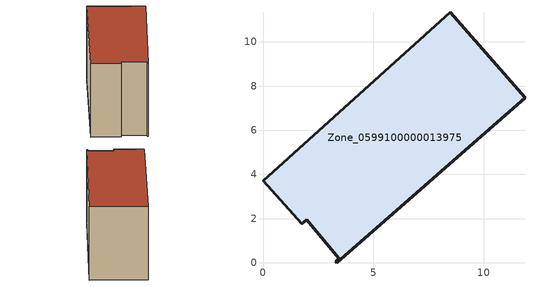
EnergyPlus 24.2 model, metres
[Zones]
Zone_0599100000013975
 floor ground (C_G): 3.44,0.2 1.97,1.95 1.76,1.76 0,3.72 8.48,11.35 11.86,7.47 3.35,0 3.29,0.06 z0
 wall outside (C_F): 3.35,0 11.86,7.47 8.48,11.35 0,3.72 1.76,1.76 1.97,1.95 3.44,0.2 3.29,0.06 3.35,0 z0:7.04
 roof outside (C_R): 1.97,1.95 3.44,0.2 3.29,0.06 3.35,0 11.86,7.47 8.48,11.35 0,3.72 1.76,1.76 z7.04
[BUILDING]
Pand.0599100000013975: North Axis=0; Terrain=City; Loads Convergence Tolerance Value=0.04; Temperature Convergence Tolerance Value=0.4; Solar Distribution=FullExterior; Maximum Number of Warmup Days=25; Minimum Number of Warmup Days=1
[Site:Location]
Rotterdam.The.Hague.AP_ZH_NLD Design_Conditions: Latitude=51.96; Longitude=4.45; Time Zone=1; Elevation=-4.5
[SITE:GROUNDTEMPERATURE:BUILDINGSURFACE]
18, 18, 18, 18, 18, 18, 18, 18, 18, 18, 18, 18
[MATERIAL] Thermal Absorptance=0.9; Solar Absorptance=0.7; Visible Absorptance=0.7
Name | Roughness | Thickness | Conductivity | Density | Specific Heat
G.TI.1946 | MediumSmooth | 0.15 | 1 | 540 | 1210
F.TI.1946 | Rough | 0.3 | 0.857143 | 1920 | 840
R.TI.1946 | MediumRough | 0.2 | 0.1 | 1500 | 1000
[CONSTRUCTION]
C_G: G.TI.1946
C_F: F.TI.1946
C_R: R.TI.1946
[ZONE]
Zone_0599100000013975: Type=1; Multiplier=1; Ceiling Height=Autocalculate; Volume=Autocalculate; Floor Area=autocalculate; Part of Total Floor Area=Yes
[ZONEINFILTRATION:DESIGNFLOWRATE]
Infil_Zone_0599100000013975: Zone or ZoneList or Space or SpaceList=Zone_0599100000013975; Schedule=AlwaysOn; Design Flow Rate Calculation Method=Flow/Area; Flow Rate per Floor Area=0.003; Constant Term Coefficient=1; Temperature Term Coefficient=0; Velocity Term Coefficient=0; Velocity Squared Term Coefficient=0
[HVACTEMPLATE:ZONE:IDEALLOADSAIRSYSTEM]
Zone_0599100000013975: Maximum Heating Supply Air Temperature=50; Minimum Cooling Supply Air Temperature=13; Maximum Heating Supply Air Humidity Ratio=0.0156; Minimum Cooling Supply Air Humidity Ratio=0.0077; Heating Limit=NoLimit; Cooling Limit=NoLimit; Dehumidification Control Type=ConstantSensibleHeatRatio; Cooling Sensible Heat Ratio=0.7; Dehumidification Setpoint=60; Humidification Control Type=None; Humidification Setpoint=30; Outdoor Air Method=None; Outdoor Air Flow Rate per Person=0.00944; Outdoor Air Flow Rate per Zone Floor Area=0; Outdoor Air Flow Rate per Zone=0; Demand Controlled Ventilation Type=None; Outdoor Air Economizer Type=NoEconomizer; Heat Recovery Type=None; Sensible Heat Recovery Effectiveness=0.7; Latent Heat Recovery Effectiveness=0.65
[ZONECONTROL:THERMOSTAT]
ThermostatControl_Zone_0599100000013975: Zone or ZoneList=Zone_0599100000013975; Control Type Schedule=DualSetpointControlType; Control 1=Thermostat_Zone_0599100000013975; Temperature Difference Between Cutout And Setpoint=0
[THERMOSTATSETPOINT:DUALSETPOINT]
Thermostat_Zone_0599100000013975: Heating Setpoint Temperature Schedule=HeatingSetpoint_Zone_0599100000013975; Cooling Setpoint Temperature Schedule=CoolingSetpoint_Zone_0599100000013975
[SCHEDULE:COMPACT]
HeatingSetpoint_Zone_0599100000013975: Through: 12/31, For: AllDays, Until: 24:00, 21
CoolingSetpoint_Zone_0599100000013975: Through: 12/31, For: AllDays, Until: 24:00, 24
DualSetpointControlType: Through: 12/31, For: AllDays, Until: 24:00, 4
AlwaysOn: Through: 12/31, For: AllDays, Until: 24:00, 1
